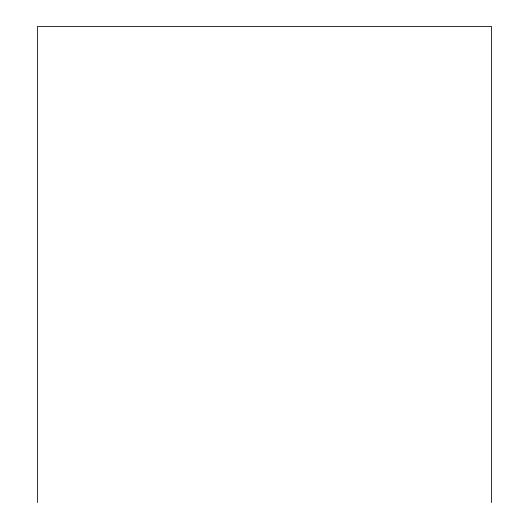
<?xml version="1.0" encoding="UTF-8"?>
<svg xmlns="http://www.w3.org/2000/svg" width="529" height="529" viewBox="0 0 529 529"><rect width="100%" height="100%" fill="white"/><g stroke="black" fill="none" stroke-linecap="round" stroke-linejoin="round"><path stroke-width="0.79" d="M491.52 502.55L491.52 26.45L37.48 26.45L37.48 502.55"/></g></svg>
